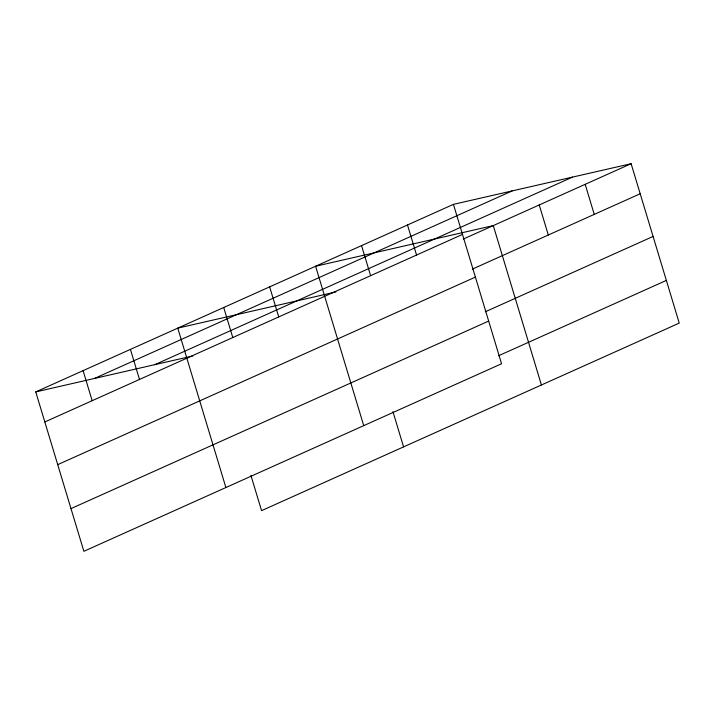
<?xml version="1.0" encoding="UTF-8"?>
<svg xmlns="http://www.w3.org/2000/svg" width="715" height="715" viewBox="0 0 715 715"><rect width="100%" height="100%" fill="white"/><g stroke="black" fill="none" stroke-linecap="round" stroke-linejoin="round"><path stroke-width="1.07" d="M453.435 204.356L501.564 363.756L83.878 551.301L35.75 391.9L453.435 204.356L631.122 163.699L679.25 323.1L261.565 510.644L250.929 475.43M94.389 378.485L512.074 190.941M154.797 364.659L572.492 177.114M44.822 421.957L462.516 234.413M463.32 239.042L631.122 163.699M472.4 269.099L640.202 193.756M57.709 464.643L475.404 277.098M485.279 311.785L653.09 236.442M70.991 508.615L488.676 321.071M498.561 355.757L666.362 280.414M335.907 291.952L177.767 328.131L225.886 487.541M35.75 391.9L192.8 355.963M585.174 184.327L594.254 214.384M539.235 204.955L548.307 235.02M541.416 384.992L493.287 225.591L315.601 266.248L363.729 425.648M407.496 224.984L416.568 255.041M361.549 245.611L370.62 275.677M392.946 411.661L403.573 446.875M269.653 286.876L278.734 316.933M223.715 307.504L232.786 337.56M130.425 349.394L139.505 379.451M83.092 370.647L92.164 400.704"/></g></svg>
